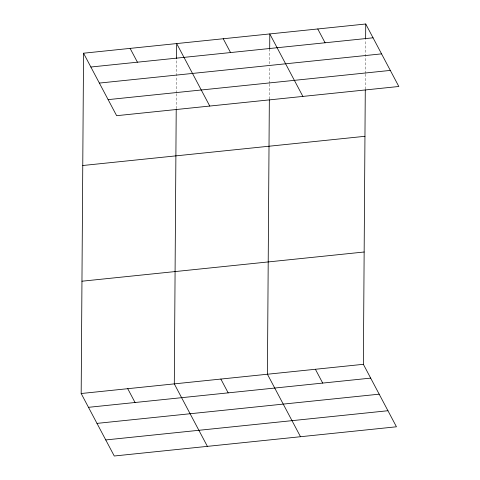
<?xml version="1.0" encoding="UTF-8"?>
<svg xmlns="http://www.w3.org/2000/svg" width="480" height="480" viewBox="0 0 480 480"><rect width="100%" height="100%" fill="white"/><g stroke="black" fill="none" stroke-linecap="round" stroke-linejoin="round"><path stroke-width="0.36" stroke-dasharray="2.4 1.8" d="M176.22 108.702L176.322 93.732M176.328 92.982L176.442 76.512M176.448 75.762L176.568 58.542M269.34 99.066L269.448 84.09M269.454 83.346L269.568 66.87M269.586 63.876L269.694 48.906M365.286 89.136L365.394 74.16M365.394 73.41L365.634 39.72"/><path stroke-width="0.72" d="M365.28 89.886L363.366 364.308L396.45 426.792L114.258 456L81.174 393.516L83.55 53.208L365.742 24L398.826 86.484L116.634 115.692L83.55 53.208M176.214 109.452L174.3 383.88L207.384 446.364M176.568 58.542L176.676 43.572L209.76 106.05M269.34 99.816L267.42 374.238L300.504 436.722M269.694 48.906L269.796 33.93L302.88 96.414M365.634 38.976L365.742 24M90.864 67.014L373.05 37.806M99.366 83.076L381.558 53.868M108.132 99.63L390.318 70.416M82.77 165.51L364.956 136.302M81.96 281.214L364.152 252.006M81.174 393.516L363.366 364.308M88.488 407.322L370.674 378.114M96.99 423.384L379.182 394.176M105.756 439.938L387.942 410.73M317.772 28.968L325.08 42.768M223.236 38.748L230.544 52.554M315.396 369.276L322.704 383.082M130.116 48.39L137.424 62.196M220.86 379.062L228.168 392.862M127.74 388.698L135.048 402.504"/></g></svg>
